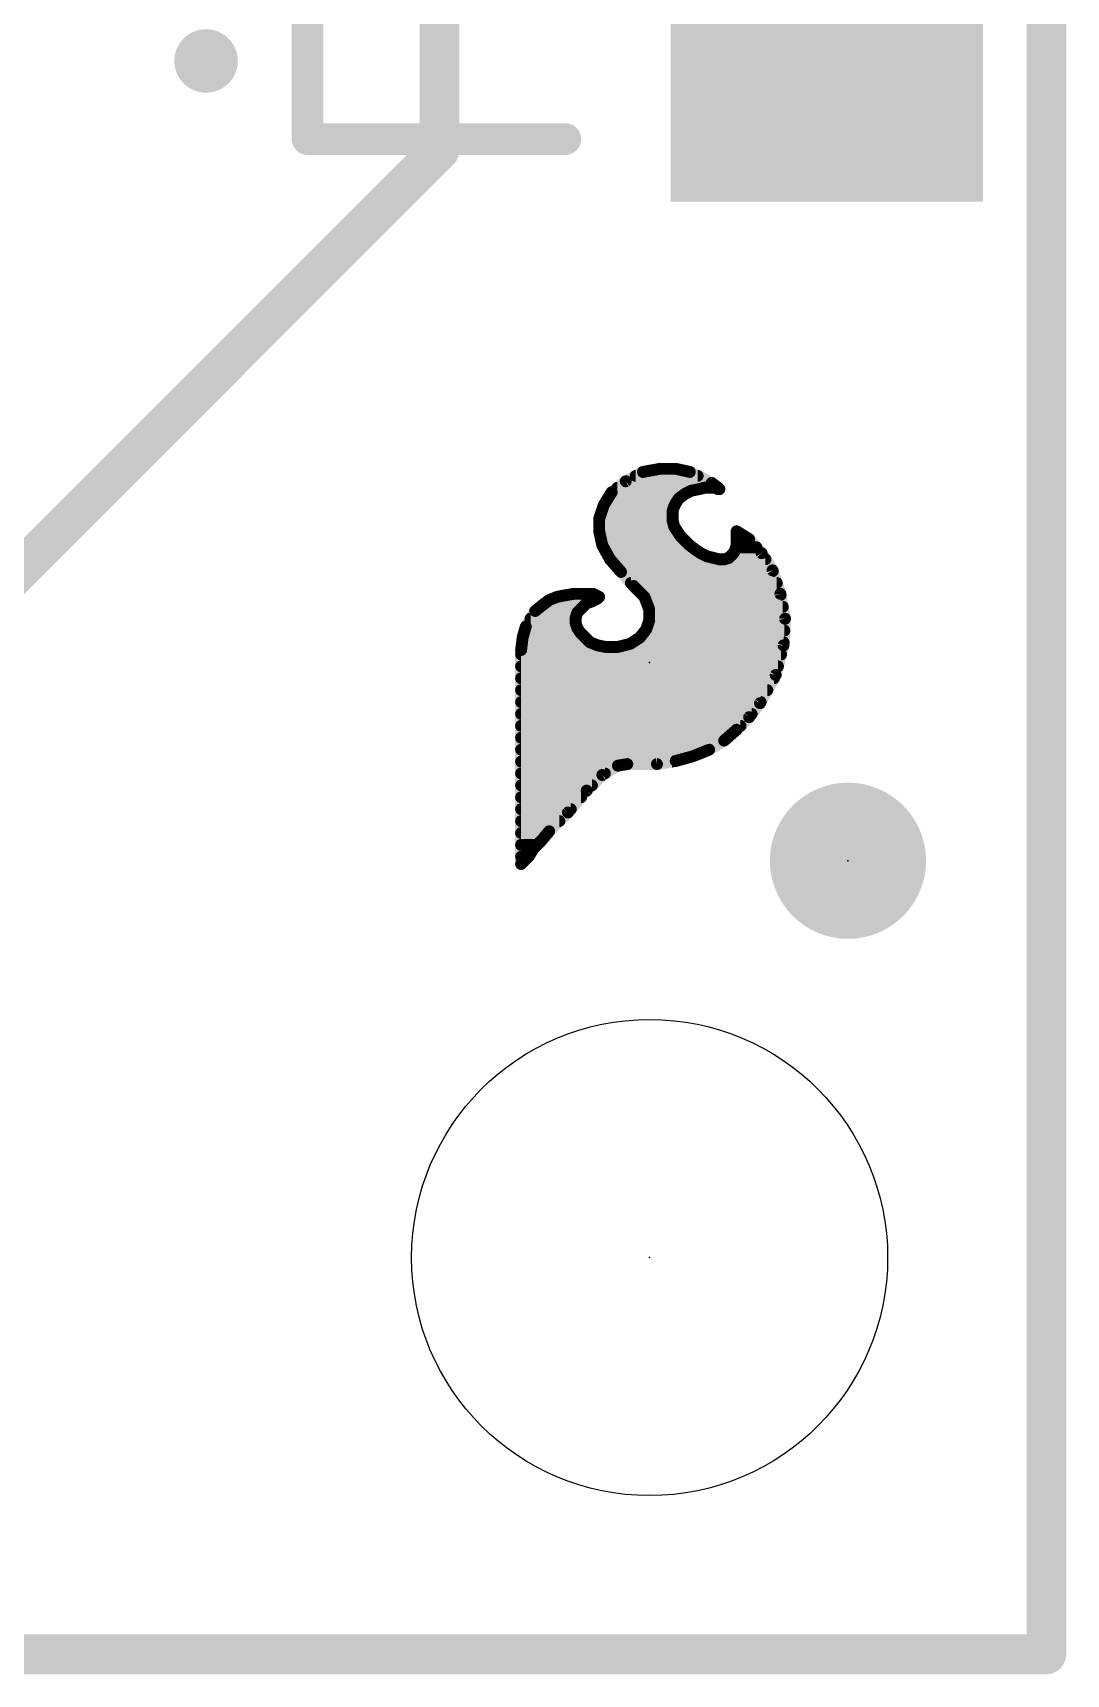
# Model space of a CAD drawing. Extents: x -25.4 to 61.2, y -12 to 25.5.
# Drawn here: x 18.91 to 25.53, y -0.13 to 10.38 of the extents above; entities that cross this region are included whole.
import ezdxf

# ---------------------------------------------------------------- set-up
doc = ezdxf.new("R2010")
doc.units = 0
for name, color, linetype in [('1', 12, 'CONTINUOUS'), ('16', 53, 'CONTINUOUS'), ('20', 53, 'CONTINUOUS'), ('21', 41, 'CONTINUOUS'), ('23', 53, 'CONTINUOUS'), ('24', 53, 'CONTINUOUS')]:
    doc.layers.add(name, color=color, linetype=linetype)

# ---------------------------------------------------------------- blocks, each defined once
blk = doc.blocks.new('PIE')
at = {"const_width": 0.5}
blk.add_lwpolyline([(0, -0.25, 1), (0, 0.25, 1), (0, -0.25)], format="xyb", dxfattribs=at)
blk = doc.blocks.new('RECT')
blk.add_solid([(-0.5, -0.5), (0.5, -0.5), (-0.5, 0.5), (0.5, 0.5)])

msp = doc.modelspace()

# ---------------------------------------------------------------- linework, layer by layer
at = {"layer": '1', "const_width": 0.254}
for points in [[(25.4, 25.4), (25.4, 0)], [(25.4, 0), (0, 0)]]:
    msp.add_lwpolyline(points, dxfattribs=at)
at = {"layer": '1', "const_width": 0.127}
for points in [[(25.4, -0.0635, 1), (25.4, 0.0635)], [(25.3365, 0, 1), (25.4635, 0)]]:
    msp.add_lwpolyline(points, format="xyb", dxfattribs=at)
at = {"layer": '16', "const_width": 0.254}
for points in [[(25.4, 25.4), (25.4, 0)], [(21.5138, 9.6266), (21.5138, 14.986)], [(17.78, 5.8928), (21.5138, 9.6266)], [(25.4, 0), (0, 0)]]:
    msp.add_lwpolyline(points, dxfattribs=at)
at = {"layer": '16', "const_width": 0.127}
for points in [[(21.4503, 9.6266, 1), (21.5773, 9.6266)], [(21.5587, 9.5817, 1), (21.4689, 9.6715)], [(25.4, -0.0635, 1), (25.4, 0.0635)], [(25.3365, 0, 1), (25.4635, 0)]]:
    msp.add_lwpolyline(points, format="xyb", dxfattribs=at)
at = {"layer": '20', "const_width": 0.2032}
for points in [[(25.4, 25.4), (25.4, 0)], [(25.4, 0), (0, 0)]]:
    msp.add_lwpolyline(points, dxfattribs=at)
at = {"layer": '20', "const_width": 0.1016}
for points in [[(25.3492, 0, 1), (25.4508, 0)], [(25.4, -0.0508, 1), (25.4, 0.0508)]]:
    msp.add_lwpolyline(points, format="xyb", dxfattribs=at)
at = {"layer": '20'}
msp.add_circle((22.86, 2.54), 1.524, dxfattribs=at)
at = {"layer": '21'}
for points, const_width in [([(20.67, 9.7), (20.67, 10.45)], 0.2032), ([(22.32, 9.7), (20.67, 9.7)], 0.2032), ([(22.817, 7.569), (22.707, 7.509)], 0.0762), ([(22.7708, 7.5438), (23.1674, 7.5438)], 0.0762), ([(22.927, 7.589), (22.817, 7.569)], 0.0762), ([(23.027, 7.589), (22.927, 7.589)], 0.0762), ([(23.117, 7.569), (23.027, 7.589)], 0.0762), ([(23.257, 7.499), (23.117, 7.569)], 0.0762), ([(22.617, 7.439), (22.567, 7.359)], 0.0762), ([(22.707, 7.509), (22.617, 7.439)], 0.0762), ([(22.6538, 7.4676), (23.2114, 7.4676)], 0.0762), ([(23.047, 7.399), (23.087, 7.429)], 0.0762), ([(23.087, 7.429), (23.127, 7.449)], 0.0762), ([(23.127, 7.449), (23.177, 7.459)], 0.0762), ([(23.177, 7.459), (23.217, 7.469)], 0.0762), ([(23.217, 7.469), (23.277, 7.469)], 0.0762), ([(23.297, 7.469), (23.257, 7.499)], 0.0762), ([(23.277, 7.469), (23.297, 7.459)], 0.0762), ([(23.2798, 7.4676), (23.2984, 7.4676)], 0.0762), ([(23.307, 7.459), (23.297, 7.469)], 0.0762), ([(23.297, 7.459), (23.307, 7.459)], 0.0762), ([(22.567, 7.359), (22.537, 7.269)], 0.0762), ([(22.5873, 7.3914), (23.0419, 7.3914)], 0.0762), ([(23.007, 7.319), (23.017, 7.349)], 0.0762), ([(23.007, 7.259), (23.007, 7.319)], 0.0762), ([(23.017, 7.349), (23.027, 7.369)], 0.0762), ([(23.027, 7.369), (23.047, 7.399)], 0.0762), ([(22.537, 7.269), (22.537, 7.189)], 0.0762), ([(22.537, 7.239), (23.012, 7.239)], 0.0762), ([(22.5524, 7.3152), (23.007, 7.3152)], 0.0762), ([(23.017, 7.219), (23.007, 7.259)], 0.0762), ([(23.057, 7.159), (23.017, 7.219)], 0.0762), ([(22.537, 7.189), (22.557, 7.099)], 0.0762), ([(22.5428, 7.1628), (23.0545, 7.1628)], 0.0762), ([(23.117, 7.099), (23.057, 7.159)], 0.0762), ([(23.417, 7.189), (23.417, 7.099)], 0.0762), ([(23.497, 7.139), (23.417, 7.189)], 0.0762), ([(23.417, 7.1628), (23.4589, 7.1628)], 0.0762), ([(23.577, 7.049), (23.497, 7.139)], 0.0762), ([(22.557, 7.099), (22.607, 7.009)], 0.0762), ([(22.5639, 7.0866), (23.1335, 7.0866)], 0.0762), ([(22.6062, 7.0104), (23.3014, 7.0104)], 0.0762), ([(22.607, 7.009), (22.677, 6.929)], 0.0762), ([(23.157, 7.069), (23.117, 7.099)], 0.0762), ([(23.187, 7.049), (23.157, 7.069)], 0.0762), ([(23.227, 7.029), (23.187, 7.049)], 0.0762), ([(23.307, 7.009), (23.227, 7.029)], 0.0762), ([(23.337, 7.009), (23.307, 7.009)], 0.0762), ([(23.367, 7.019), (23.337, 7.009)], 0.0762), ([(23.3412, 7.0104), (23.6016, 7.0104)], 0.0762), ([(23.397, 7.049), (23.367, 7.019)], 0.0762), ([(23.407, 7.069), (23.397, 7.049)], 0.0762), ([(23.417, 7.099), (23.407, 7.069)], 0.0762), ([(23.4129, 7.0866), (23.5436, 7.0866)], 0.0762), ([(23.647, 6.939), (23.577, 7.049)], 0.0762), ([(22.6725, 6.9342), (23.6486, 6.9342)], 0.0762), ([(22.677, 6.929), (22.757, 6.839)], 0.0762), ([(23.697, 6.789), (23.647, 6.939)], 0.0762), ([(22.7401, 6.858), (23.674, 6.858)], 0.0762), ([(22.757, 6.839), (22.827, 6.769)], 0.0762), ([(22.177, 6.719), (22.127, 6.679)], 0.0762), ([(22.1603, 6.7056), (22.4336, 6.7056)], 0.0762), ([(22.217, 6.749), (22.177, 6.719)], 0.0762), ([(22.267, 6.769), (22.217, 6.749)], 0.0762), ([(22.317, 6.779), (22.267, 6.769)], 0.0762), ([(22.377, 6.789), (22.317, 6.779)], 0.0762), ([(22.3338, 6.7818), (22.5114, 6.7818)], 0.0762), ([(22.497, 6.789), (22.377, 6.789)], 0.0762), ([(22.397, 6.669), (22.457, 6.729)], 0.0762), ([(22.457, 6.729), (22.487, 6.739)], 0.0762), ([(22.487, 6.739), (22.527, 6.759)], 0.0762), ([(22.537, 6.769), (22.497, 6.789)], 0.0762), ([(22.527, 6.759), (22.537, 6.769)], 0.0762), ([(22.8142, 6.7818), (23.6984, 6.7818)], 0.0762), ([(22.827, 6.769), (22.857, 6.689)], 0.0762), ([(22.8508, 6.7056), (23.7126, 6.7056)], 0.0762), ([(22.857, 6.689), (22.857, 6.619)], 0.0762), ([(23.727, 6.629), (23.697, 6.789)], 0.0762), ([(22.127, 6.679), (22.067, 6.579)], 0.0762), ([(22.0972, 6.6294), (22.387, 6.6294)], 0.0762), ([(22.387, 6.639), (22.397, 6.669)], 0.0762), ([(22.387, 6.599), (22.387, 6.639)], 0.0762), ([(22.397, 6.569), (22.387, 6.599)], 0.0762), ([(22.857, 6.619), (22.837, 6.559)], 0.0762), ([(22.857, 6.6294), (23.7269, 6.6294)], 0.0762), ([(23.717, 6.459), (23.727, 6.629)], 0.0762), ([(22.047, 6.509), (22.037, 6.429)], 0.0762), ([(22.043, 6.477), (22.482, 6.477)], 0.0762), ([(22.067, 6.579), (22.047, 6.509)], 0.0762), ([(22.0596, 6.5532), (22.4075, 6.5532)], 0.0762), ([(22.417, 6.539), (22.397, 6.569)], 0.0762), ([(22.477, 6.479), (22.417, 6.539)], 0.0762), ([(22.527, 6.459), (22.477, 6.479)], 0.0762), ([(22.797, 6.509), (22.737, 6.469)], 0.0762), ([(22.749, 6.477), (23.7181, 6.477)], 0.0762), ([(22.837, 6.559), (22.797, 6.509)], 0.0762), ([(22.8324, 6.5532), (23.7225, 6.5532)], 0.0762), ([(22.037, 6.429), (22.037, 5.059)], 0.0762), ([(22.037, 6.4008), (23.7017, 6.4008)], 0.0762), ([(22.577, 6.449), (22.527, 6.459)], 0.0762), ([(22.657, 6.449), (22.577, 6.449)], 0.0762), ([(22.737, 6.469), (22.657, 6.449)], 0.0762), ([(23.667, 6.269), (23.717, 6.459)], 0.0762), ([(22.037, 6.3246), (23.6816, 6.3246)], 0.0762), ([(23.567, 6.089), (23.667, 6.269)], 0.0762), ([(22.037, 6.2484), (23.6556, 6.2484)], 0.0762), ([(22.037, 6.1722), (23.6132, 6.1722)], 0.0762), ([(22.037, 6.096), (23.5709, 6.096)], 0.0762), ([(23.497, 5.999), (23.567, 6.089)], 0.0762), ([(22.037, 6.0198), (23.5132, 6.0198)], 0.0762), ([(23.417, 5.919), (23.497, 5.999)], 0.0762), ([(22.037, 5.9436), (23.4416, 5.9436)], 0.0762), ([(22.037, 5.8674), (23.358, 5.8674)], 0.0762), ([(23.237, 5.789), (23.337, 5.849)], 0.0762), ([(23.337, 5.849), (23.417, 5.919)], 0.0762), ([(22.037, 5.7912), (23.2407, 5.7912)], 0.0762), ([(23.027, 5.719), (23.137, 5.749)], 0.0762), ([(23.137, 5.749), (23.237, 5.789)], 0.0762), ([(22.037, 5.715), (23.003, 5.715)], 0.0762), ([(22.037, 5.6388), (22.5733, 5.6388)], 0.0762), ([(22.557, 5.629), (22.657, 5.689)], 0.0762), ([(22.657, 5.689), (22.717, 5.699)], 0.0762), ([(22.717, 5.699), (22.907, 5.699)], 0.0762), ([(22.907, 5.699), (23.027, 5.719)], 0.0762), ([(22.037, 5.5626), (22.4906, 5.5626)], 0.0762), ([(22.457, 5.529), (22.557, 5.629)], 0.0762), ([(22.037, 5.4864), (22.4205, 5.4864)], 0.0762), ([(22.337, 5.389), (22.457, 5.529)], 0.0762), ([(22.037, 5.4102), (22.3552, 5.4102)], 0.0762), ([(22.037, 5.334), (22.282, 5.334)], 0.0762), ([(22.217, 5.269), (22.337, 5.389)], 0.0762), ([(22.037, 5.2578), (22.2077, 5.2578)], 0.0762), ([(22.167, 5.209), (22.217, 5.269)], 0.0762), ([(22.037, 5.1816), (22.1396, 5.1816)], 0.0762), ([(22.087, 5.109), (22.117, 5.159)], 0.0762), ([(22.117, 5.159), (22.167, 5.209)], 0.0762), ([(22.037, 5.059), (22.087, 5.109)], 0.0762), ([(22.037, 5.1054), (22.0834, 5.1054)], 0.0762)]:
    msp.add_lwpolyline(points, dxfattribs=dict(at, const_width=const_width))
for points, const_width in [([(20.02, 10.0984, 1), (20.02, 10.3016, 1), (20.02, 10.0984)], 0.2032), ([(20.67, 9.7508, 1), (20.67, 9.6492)], 0.1016), ([(22.32, 9.6492, 1), (22.32, 9.7508)], 0.1016), ([(20.6192, 9.7, 1), (20.7208, 9.7)], 0.1016), ([(22.7708, 7.5629, 1), (22.7708, 7.5248)], 0.0381), ([(22.8136, 7.5877, 1), (22.8204, 7.5503)], 0.0381), ([(22.8261, 7.5523, 1), (22.8079, 7.5857)], 0.0381), ([(22.927, 7.6081, 1), (22.927, 7.57)], 0.0381), ([(22.9304, 7.5703, 1), (22.9236, 7.6077)], 0.0381), ([(23.0311, 7.6076, 1), (23.0229, 7.5704)], 0.0381), ([(23.027, 7.57, 1), (23.027, 7.6081)], 0.0381), ([(23.1255, 7.586, 1), (23.1085, 7.552)], 0.0381), ([(23.1129, 7.5504, 1), (23.1211, 7.5876)], 0.0381), ([(23.1674, 7.5248, 1), (23.1674, 7.5629)], 0.0381), ([(22.6053, 7.454, 1), (22.6287, 7.424)], 0.0381), ([(22.6332, 7.4289, 1), (22.6008, 7.4491)], 0.0381), ([(22.6538, 7.4867, 1), (22.6538, 7.4486)], 0.0381), ([(22.6979, 7.5257, 1), (22.7161, 7.4923)], 0.0381), ([(22.7187, 7.494, 1), (22.6953, 7.524)], 0.0381), ([(23.0785, 7.446, 1), (23.0955, 7.412)], 0.0381), ([(23.0984, 7.4138, 1), (23.0756, 7.4442)], 0.0381), ([(23.1233, 7.4677, 1), (23.1307, 7.4303)], 0.0381), ([(23.1355, 7.432, 1), (23.1185, 7.466)], 0.0381), ([(23.1724, 7.4775, 1), (23.1816, 7.4405)], 0.0381), ([(23.1807, 7.4403, 1), (23.1733, 7.4777)], 0.0381), ([(23.217, 7.4881, 1), (23.217, 7.45)], 0.0381), ([(23.2114, 7.4486, 1), (23.2114, 7.4867)], 0.0381), ([(23.2216, 7.4505, 1), (23.2124, 7.4875)], 0.0381), ([(23.2684, 7.5142, 1), (23.2456, 7.4838)], 0.0381), ([(23.2485, 7.482, 1), (23.2655, 7.516)], 0.0381), ([(23.2855, 7.486, 1), (23.2685, 7.452)], 0.0381), ([(23.2798, 7.4867, 1), (23.2798, 7.4486)], 0.0381), ([(23.277, 7.45, 1), (23.277, 7.4881)], 0.0381), ([(23.3105, 7.4825, 1), (23.2835, 7.4555)], 0.0381), ([(23.297, 7.4781, 1), (23.297, 7.44)], 0.0381), ([(23.2856, 7.4538, 1), (23.3084, 7.4842)], 0.0381), ([(23.2885, 7.442, 1), (23.3055, 7.476)], 0.0381), ([(23.2935, 7.4455, 1), (23.3205, 7.4725)], 0.0381), ([(23.2984, 7.4486, 1), (23.2984, 7.4867)], 0.0381), ([(23.307, 7.44, 1), (23.307, 7.4781)], 0.0381), ([(22.5508, 7.3691, 1), (22.5832, 7.3489)], 0.0381), ([(22.5851, 7.353, 1), (22.5489, 7.365)], 0.0381), ([(22.5873, 7.4104, 1), (22.5873, 7.3723)], 0.0381), ([(23.0261, 7.319, 1), (22.988, 7.319)], 0.0381), ([(23, 7.3575, 1), (23.034, 7.3405)], 0.0381), ([(23.0351, 7.343, 1), (22.9989, 7.355)], 0.0381), ([(23.0111, 7.3796, 1), (23.0429, 7.3584)], 0.0381), ([(23.044, 7.3605, 1), (23.01, 7.3775)], 0.0381), ([(23.0356, 7.4142, 1), (23.0584, 7.3838)], 0.0381), ([(23.0629, 7.3884, 1), (23.0311, 7.4096)], 0.0381), ([(23.0419, 7.3723, 1), (23.0419, 7.4104)], 0.0381), ([(22.5189, 7.275, 1), (22.5551, 7.263)], 0.0381), ([(22.537, 7.2581, 1), (22.537, 7.22)], 0.0381), ([(22.5561, 7.269, 1), (22.518, 7.269)], 0.0381), ([(22.5524, 7.3342, 1), (22.5524, 7.2961)], 0.0381), ([(22.9889, 7.325, 1), (23.0251, 7.313)], 0.0381), ([(23.0255, 7.2636, 1), (22.9885, 7.2544)], 0.0381), ([(22.988, 7.259, 1), (23.0261, 7.259)], 0.0381), ([(23.0329, 7.2296, 1), (23.0011, 7.2084)], 0.0381), ([(23.007, 7.2961, 1), (23.007, 7.3342)], 0.0381), ([(23.012, 7.22, 1), (23.012, 7.2581)], 0.0381), ([(22.5556, 7.1931, 1), (22.5184, 7.1849)], 0.0381), ([(22.518, 7.189, 1), (22.5561, 7.189)], 0.0381), ([(22.5428, 7.1819, 1), (22.5428, 7.1438)], 0.0381), ([(22.9985, 7.2144, 1), (23.0355, 7.2236)], 0.0381), ([(23.0705, 7.1725, 1), (23.0435, 7.1455)], 0.0381), ([(23.0411, 7.1484, 1), (23.0729, 7.1696)], 0.0381), ([(23.0545, 7.1438, 1), (23.0545, 7.1819)], 0.0381), ([(23.4361, 7.189, 1), (23.398, 7.189)], 0.0381), ([(23.4271, 7.2052, 1), (23.4069, 7.1728)], 0.0381), ([(23.417, 7.1819, 1), (23.417, 7.1438)], 0.0381), ([(23.4589, 7.1438, 1), (23.4589, 7.1819)], 0.0381), ([(23.5112, 7.1517, 1), (23.4828, 7.1263)], 0.0381), ([(23.4869, 7.1228, 1), (23.5071, 7.1552)], 0.0381), ([(22.5737, 7.1083, 1), (22.5403, 7.0897)], 0.0381), ([(22.5384, 7.0949, 1), (22.5756, 7.1031)], 0.0381), ([(22.5639, 7.1057, 1), (22.5639, 7.0676)], 0.0381), ([(22.6062, 7.0295, 1), (22.6062, 6.9914)], 0.0381), ([(22.6213, 7.0215, 1), (22.5927, 6.9965)], 0.0381), ([(23.1284, 7.1142, 1), (23.1056, 7.0838)], 0.0381), ([(23.1035, 7.0855, 1), (23.1305, 7.1125)], 0.0381), ([(23.1335, 7.0676, 1), (23.1335, 7.1057)], 0.0381), ([(23.1676, 7.0849, 1), (23.1464, 7.0531)], 0.0381), ([(23.1456, 7.0538, 1), (23.1684, 7.0842)], 0.0381), ([(23.1955, 7.066, 1), (23.1785, 7.032)], 0.0381), ([(23.1764, 7.0331, 1), (23.1976, 7.0649)], 0.0381), ([(23.2316, 7.0475, 1), (23.2224, 7.0105)], 0.0381), ([(23.2185, 7.012, 1), (23.2355, 7.046)], 0.0381), ([(23.307, 7.0281, 1), (23.307, 6.99)], 0.0381), ([(23.3014, 6.9914, 1), (23.3014, 7.0295)], 0.0381), ([(23.3024, 6.9905, 1), (23.3116, 7.0275)], 0.0381), ([(23.331, 7.0271, 1), (23.343, 6.9909)], 0.0381), ([(23.3412, 7.0295, 1), (23.3412, 6.9914)], 0.0381), ([(23.337, 6.99, 1), (23.337, 7.0281)], 0.0381), ([(23.3535, 7.0325, 1), (23.3805, 7.0055)], 0.0381), ([(23.373, 7.0009, 1), (23.361, 7.0371)], 0.0381), ([(23.38, 7.0575, 1), (23.414, 7.0405)], 0.0381), ([(23.4105, 7.0355, 1), (23.3835, 7.0625)], 0.0381), ([(23.3889, 7.075, 1), (23.4251, 7.063)], 0.0381), ([(23.424, 7.0605, 1), (23.39, 7.0775)], 0.0381), ([(23.4129, 7.1057, 1), (23.4129, 7.0676)], 0.0381), ([(23.398, 7.099, 1), (23.4361, 7.099)], 0.0381), ([(23.4351, 7.093, 1), (23.3989, 7.105)], 0.0381), ([(23.5436, 7.0676, 1), (23.5436, 7.1057)], 0.0381), ([(23.5931, 7.0592, 1), (23.5609, 7.0388)], 0.0381), ([(23.5628, 7.0363, 1), (23.5912, 7.0617)], 0.0381), ([(23.6016, 6.9914, 1), (23.6016, 7.0295)], 0.0381), ([(22.5903, 6.9997, 1), (22.6237, 7.0183)], 0.0381), ([(22.6725, 6.9533, 1), (22.6725, 6.9152)], 0.0381), ([(22.6912, 6.9417, 1), (22.6628, 6.9163)], 0.0381), ([(22.6627, 6.9165, 1), (22.6913, 6.9415)], 0.0381), ([(23.6651, 6.945, 1), (23.6289, 6.933)], 0.0381), ([(23.6309, 6.9288, 1), (23.6631, 6.9492)], 0.0381), ([(23.6486, 6.9152, 1), (23.6486, 6.9533)], 0.0381), ([(22.7401, 6.8771, 1), (22.7401, 6.839)], 0.0381), ([(22.7705, 6.8525, 1), (22.7435, 6.8255)], 0.0381), ([(22.7428, 6.8263, 1), (22.7712, 6.8517)], 0.0381), ([(23.674, 6.839, 1), (23.674, 6.8771)], 0.0381), ([(22.1603, 6.7247, 1), (22.1603, 6.6866)], 0.0381), ([(22.1656, 6.7342, 1), (22.1884, 6.7038)], 0.0381), ([(22.1889, 6.7041, 1), (22.1651, 6.7339)], 0.0381), ([(22.2099, 6.7667, 1), (22.2241, 6.7313)], 0.0381), ([(22.2284, 6.7338, 1), (22.2056, 6.7642)], 0.0381), ([(22.2633, 6.7877, 1), (22.2707, 6.7503)], 0.0381), ([(22.2741, 6.7513, 1), (22.2599, 6.7867)], 0.0381), ([(22.3139, 6.7978, 1), (22.3201, 6.7602)], 0.0381), ([(22.3207, 6.7603, 1), (22.3133, 6.7977)], 0.0381), ([(22.3338, 6.8009, 1), (22.3338, 6.7628)], 0.0381), ([(22.377, 6.8081, 1), (22.377, 6.77)], 0.0381), ([(22.3801, 6.7702, 1), (22.3739, 6.8078)], 0.0381), ([(22.4336, 6.6866, 1), (22.4336, 6.7247)], 0.0381), ([(22.451, 6.7471, 1), (22.463, 6.7109)], 0.0381), ([(22.4705, 6.7155, 1), (22.4435, 6.7425)], 0.0381), ([(22.4785, 6.756, 1), (22.4955, 6.722)], 0.0381), ([(22.5055, 6.806, 1), (22.4885, 6.772)], 0.0381), ([(22.493, 6.7209, 1), (22.481, 6.7571)], 0.0381), ([(22.497, 6.77, 1), (22.497, 6.8081)], 0.0381), ([(22.5135, 6.7725, 1), (22.5405, 6.7455)], 0.0381), ([(22.5114, 6.7628, 1), (22.5114, 6.8009)], 0.0381), ([(22.5355, 6.742, 1), (22.5185, 6.776)], 0.0381), ([(22.5505, 6.7555, 1), (22.5235, 6.7825)], 0.0381), ([(22.5285, 6.752, 1), (22.5455, 6.786)], 0.0381), ([(22.8142, 6.8009, 1), (22.8142, 6.7628)], 0.0381), ([(22.8448, 6.7757, 1), (22.8092, 6.7623)], 0.0381), ([(22.8135, 6.7555, 1), (22.8405, 6.7825)], 0.0381), ([(22.8508, 6.7247, 1), (22.8508, 6.6866)], 0.0381), ([(22.8761, 6.689, 1), (22.838, 6.689)], 0.0381), ([(23.7157, 6.7925, 1), (23.6783, 6.7855)], 0.0381), ([(23.6789, 6.783, 1), (23.7151, 6.795)], 0.0381), ([(23.6984, 6.7628, 1), (23.6984, 6.8009)], 0.0381), ([(23.7126, 6.6866, 1), (23.7126, 6.7247)], 0.0381), ([(22.0972, 6.6485, 1), (22.0972, 6.6104)], 0.0381), ([(22.1151, 6.6939, 1), (22.1389, 6.6641)], 0.0381), ([(22.1433, 6.6692, 1), (22.1107, 6.6888)], 0.0381), ([(22.4061, 6.639, 1), (22.368, 6.639)], 0.0381), ([(22.3689, 6.645, 1), (22.4051, 6.633)], 0.0381), ([(22.4051, 6.605, 1), (22.3689, 6.593)], 0.0381), ([(22.3835, 6.6825, 1), (22.4105, 6.6555)], 0.0381), ([(22.4151, 6.663, 1), (22.3789, 6.675)], 0.0381), ([(22.387, 6.6104, 1), (22.387, 6.6485)], 0.0381), ([(22.857, 6.6485, 1), (22.857, 6.6104)], 0.0381), ([(22.838, 6.619, 1), (22.8761, 6.619)], 0.0381), ([(22.8751, 6.613, 1), (22.8389, 6.625)], 0.0381), ([(22.8392, 6.6823, 1), (22.8748, 6.6957)], 0.0381), ([(23.746, 6.6279, 1), (23.708, 6.6301)], 0.0381), ([(23.7083, 6.6255, 1), (23.7457, 6.6325)], 0.0381), ([(23.7269, 6.6104, 1), (23.7269, 6.6485)], 0.0381), ([(22.043, 6.4961, 1), (22.043, 6.458)], 0.0381), ([(22.0287, 6.5142, 1), (22.0653, 6.5038)], 0.0381), ([(22.0659, 6.5066, 1), (22.0281, 6.5114)], 0.0381), ([(22.0596, 6.5723, 1), (22.0596, 6.5342)], 0.0381), ([(22.0507, 6.5888, 1), (22.0833, 6.5692)], 0.0381), ([(22.0853, 6.5738, 1), (22.0487, 6.5842)], 0.0381), ([(22.368, 6.599, 1), (22.4061, 6.599)], 0.0381), ([(22.4129, 6.5796, 1), (22.3811, 6.5584)], 0.0381), ([(22.3789, 6.563, 1), (22.4151, 6.575)], 0.0381), ([(22.4305, 6.5525, 1), (22.4035, 6.5255)], 0.0381), ([(22.4011, 6.5284, 1), (22.4329, 6.5496)], 0.0381), ([(22.4075, 6.5342, 1), (22.4075, 6.5723)], 0.0381), ([(22.4841, 6.4967, 1), (22.4699, 6.4613)], 0.0381), ([(22.482, 6.458, 1), (22.482, 6.4961)], 0.0381), ([(22.749, 6.4961, 1), (22.749, 6.458)], 0.0381), ([(22.7821, 6.5209, 1), (22.8119, 6.4971)], 0.0381), ([(22.8076, 6.4931, 1), (22.7864, 6.5249)], 0.0381), ([(22.8324, 6.5723, 1), (22.8324, 6.5342)], 0.0381), ([(22.8189, 6.565, 1), (22.8551, 6.553)], 0.0381), ([(22.8519, 6.5471, 1), (22.8221, 6.5709)], 0.0381), ([(23.7181, 6.458, 1), (23.7181, 6.4961)], 0.0381), ([(23.7225, 6.5342, 1), (23.7225, 6.5723)], 0.0381), ([(22.0181, 6.4314, 1), (22.0559, 6.4266)], 0.0381), ([(22.037, 6.4199, 1), (22.037, 6.3818)], 0.0381), ([(22.0561, 6.429, 1), (22.018, 6.429)], 0.0381), ([(22.4635, 6.4655, 1), (22.4905, 6.4925)], 0.0381), ([(22.5307, 6.4777, 1), (22.5233, 6.4403)], 0.0381), ([(22.5199, 6.4413, 1), (22.5341, 6.4767)], 0.0381), ([(22.577, 6.4681, 1), (22.577, 6.43)], 0.0381), ([(22.5733, 6.4303, 1), (22.5807, 6.4677)], 0.0381), ([(22.6524, 6.4675, 1), (22.6616, 6.4305)], 0.0381), ([(22.657, 6.43, 1), (22.657, 6.4681)], 0.0381), ([(22.7264, 6.4849, 1), (22.7476, 6.4531)], 0.0381), ([(22.7416, 6.4505, 1), (22.7324, 6.4875)], 0.0381), ([(23.698, 6.4601, 1), (23.736, 6.4579)], 0.0381), ([(23.7354, 6.4542, 1), (23.6986, 6.4638)], 0.0381), ([(23.7017, 6.3818, 1), (23.7017, 6.4199)], 0.0381), ([(22.037, 6.3437, 1), (22.037, 6.3056)], 0.0381), ([(23.6837, 6.2597, 1), (23.6503, 6.2783)], 0.0381), ([(23.6816, 6.3056, 1), (23.6816, 6.3437)], 0.0381), ([(22.037, 6.2675, 1), (22.037, 6.2294)], 0.0381), ([(22.037, 6.1913, 1), (22.037, 6.1532)], 0.0381), ([(23.6132, 6.1532, 1), (23.6132, 6.1913)], 0.0381), ([(23.6486, 6.2738, 1), (23.6854, 6.2642)], 0.0381), ([(23.6556, 6.2294, 1), (23.6556, 6.2675)], 0.0381), ([(22.037, 6.1151, 1), (22.037, 6.077)], 0.0381), ([(23.5503, 6.0983, 1), (23.5837, 6.0797)], 0.0381), ([(23.582, 6.0773, 1), (23.552, 6.1007)], 0.0381), ([(23.5709, 6.077, 1), (23.5709, 6.1151)], 0.0381), ([(22.037, 6.0389, 1), (22.037, 6.0008)], 0.0381), ([(23.482, 6.0107, 1), (23.512, 5.9873)], 0.0381), ([(23.5105, 5.9855, 1), (23.4835, 6.0125)], 0.0381), ([(23.5132, 6.0008, 1), (23.5132, 6.0389)], 0.0381), ([(22.037, 5.9627, 1), (22.037, 5.9245)], 0.0381), ([(22.037, 5.8864, 1), (22.037, 5.8483)], 0.0381), ([(23.3468, 5.8327, 1), (23.3272, 5.8653)], 0.0381), ([(23.358, 5.8483, 1), (23.358, 5.8864)], 0.0381), ([(23.4035, 5.9325, 1), (23.4305, 5.9055)], 0.0381), ([(23.4295, 5.9047, 1), (23.4045, 5.9333)], 0.0381), ([(23.4416, 5.9245, 1), (23.4416, 5.9627)], 0.0381), ([(22.037, 5.8102, 1), (22.037, 5.7721)], 0.0381), ([(23.1299, 5.7667, 1), (23.1441, 5.7313)], 0.0381), ([(23.142, 5.7306, 1), (23.132, 5.7674)], 0.0381), ([(23.2272, 5.8053, 1), (23.2468, 5.7727)], 0.0381), ([(23.2441, 5.7713, 1), (23.2299, 5.8067)], 0.0381), ([(23.2407, 5.7721, 1), (23.2407, 5.8102)], 0.0381), ([(23.3245, 5.8633, 1), (23.3495, 5.8347)], 0.0381), ([(22.037, 5.734, 1), (22.037, 5.6959)], 0.0381), ([(22.037, 5.6579, 1), (22.037, 5.6198)], 0.0381), ([(22.5733, 5.6198, 1), (22.5733, 5.6579)], 0.0381), ([(22.6539, 5.7078, 1), (22.6601, 5.6702)], 0.0381), ([(22.6668, 5.6727, 1), (22.6472, 5.7053)], 0.0381), ([(22.717, 5.718, 1), (22.717, 5.6799)], 0.0381), ([(22.7201, 5.6802, 1), (22.7139, 5.7178)], 0.0381), ([(22.9039, 5.7178, 1), (22.9101, 5.6802)], 0.0381), ([(22.907, 5.6799, 1), (22.907, 5.718)], 0.0381), ([(23.003, 5.6959, 1), (23.003, 5.734)], 0.0381), ([(23.022, 5.7374, 1), (23.032, 5.7006)], 0.0381), ([(23.0301, 5.7002, 1), (23.0239, 5.7378)], 0.0381), ([(22.037, 5.5817, 1), (22.037, 5.5436)], 0.0381), ([(22.4906, 5.5436, 1), (22.4906, 5.5817)], 0.0381), ([(22.5472, 5.6453, 1), (22.5668, 5.6127)], 0.0381), ([(22.5705, 5.6155, 1), (22.5435, 5.6425)], 0.0381), ([(22.037, 5.5055, 1), (22.037, 5.4674)], 0.0381), ([(22.4205, 5.4674, 1), (22.4205, 5.5055)], 0.0381), ([(22.4435, 5.5425, 1), (22.4705, 5.5155)], 0.0381), ([(22.4715, 5.5166, 1), (22.4425, 5.5414)], 0.0381), ([(22.037, 5.4293, 1), (22.037, 5.3912)], 0.0381), ([(22.037, 5.3531, 1), (22.037, 5.315)], 0.0381), ([(22.282, 5.315, 1), (22.282, 5.3531)], 0.0381), ([(22.3225, 5.4014, 1), (22.3515, 5.3766)], 0.0381), ([(22.3505, 5.3755, 1), (22.3235, 5.4025)], 0.0381), ([(22.3552, 5.3912, 1), (22.3552, 5.4293)], 0.0381), ([(22.037, 5.2769, 1), (22.037, 5.2388)], 0.0381), ([(22.2035, 5.2825, 1), (22.2305, 5.2555)], 0.0381), ([(22.2316, 5.2568, 1), (22.2024, 5.2812)], 0.0381), ([(22.2077, 5.2388, 1), (22.2077, 5.2769)], 0.0381), ([(22.037, 5.2007, 1), (22.037, 5.1626)], 0.0381), ([(22.1035, 5.1725, 1), (22.1305, 5.1455)], 0.0381), ([(22.1333, 5.1492, 1), (22.1007, 5.1688)], 0.0381), ([(22.1396, 5.1626, 1), (22.1396, 5.2007)], 0.0381), ([(22.1524, 5.2212, 1), (22.1816, 5.1968)], 0.0381), ([(22.1805, 5.1955, 1), (22.1535, 5.2225)], 0.0381), ([(22.037, 5.1245, 1), (22.037, 5.0864)], 0.0381), ([(22.0235, 5.0725, 1), (22.0505, 5.0455)], 0.0381), ([(22.018, 5.059, 1), (22.0561, 5.059)], 0.0381), ([(22.0707, 5.1188, 1), (22.1033, 5.0992)], 0.0381), ([(22.1005, 5.0955, 1), (22.0735, 5.1225)], 0.0381), ([(22.0834, 5.0864, 1), (22.0834, 5.1245)], 0.0381)]:
    msp.add_lwpolyline(points, format="xyb", dxfattribs=dict(at, const_width=const_width))
at = {"layer": '23'}
for p in [(22.86, 6.35), (24.13, 5.08), (22.86, 2.54)]:
    msp.add_point(p, dxfattribs=at)
at = {"layer": '24'}
msp.add_point((24.13, 5.08), dxfattribs=at)

# ---------------------------------------------------------------- block references
at = {"layer": '1', "xscale": 1.2, "yscale": 2, "rotation": 90}
msp.add_blockref('RECT', (23.995, 9.9), dxfattribs=at)
at = {"layer": '1'}
msp.add_blockref('PIE', (24.13, 5.08), dxfattribs=at)
at = {"layer": '16'}
msp.add_blockref('PIE', (24.13, 5.08), dxfattribs=at)

doc.saveas('drawing.dxf')
